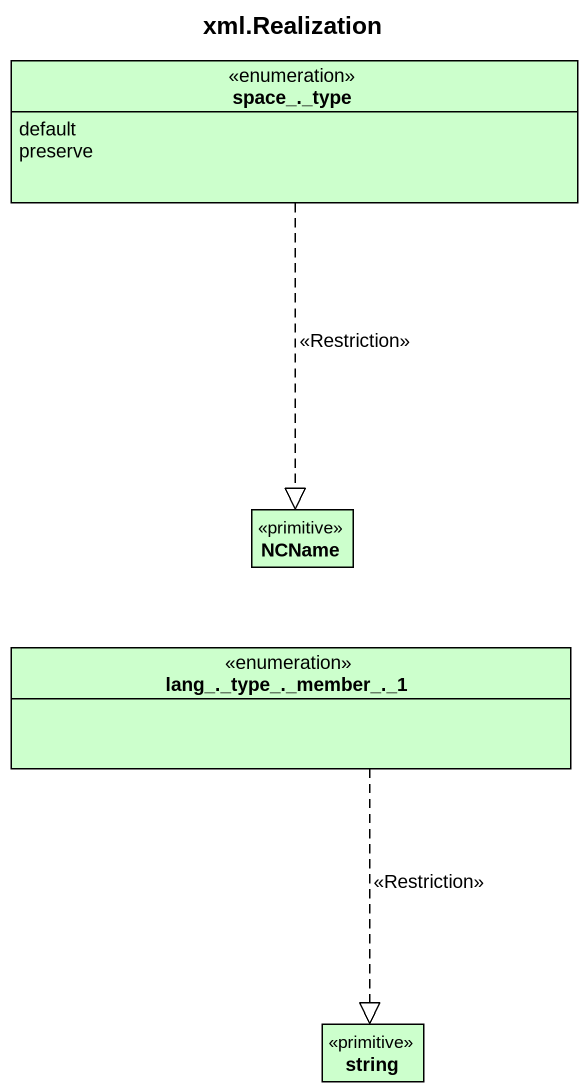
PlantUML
@startuml
title xml.Realization
hide circle
hide empty members
enum "space_._type" as space_type #CCFFCC {
  default
  preserve
}
class NCName <<primitive>> #CCFFCC
enum "lang_._type_._member_._1" as lang_type_member_1 #CCFFCC
class string <<primitive>> #CCFFCC
space_type ..|> NCName : <<Restriction>>
lang_type_member_1 ..|> string : <<Restriction>>
@enduml
